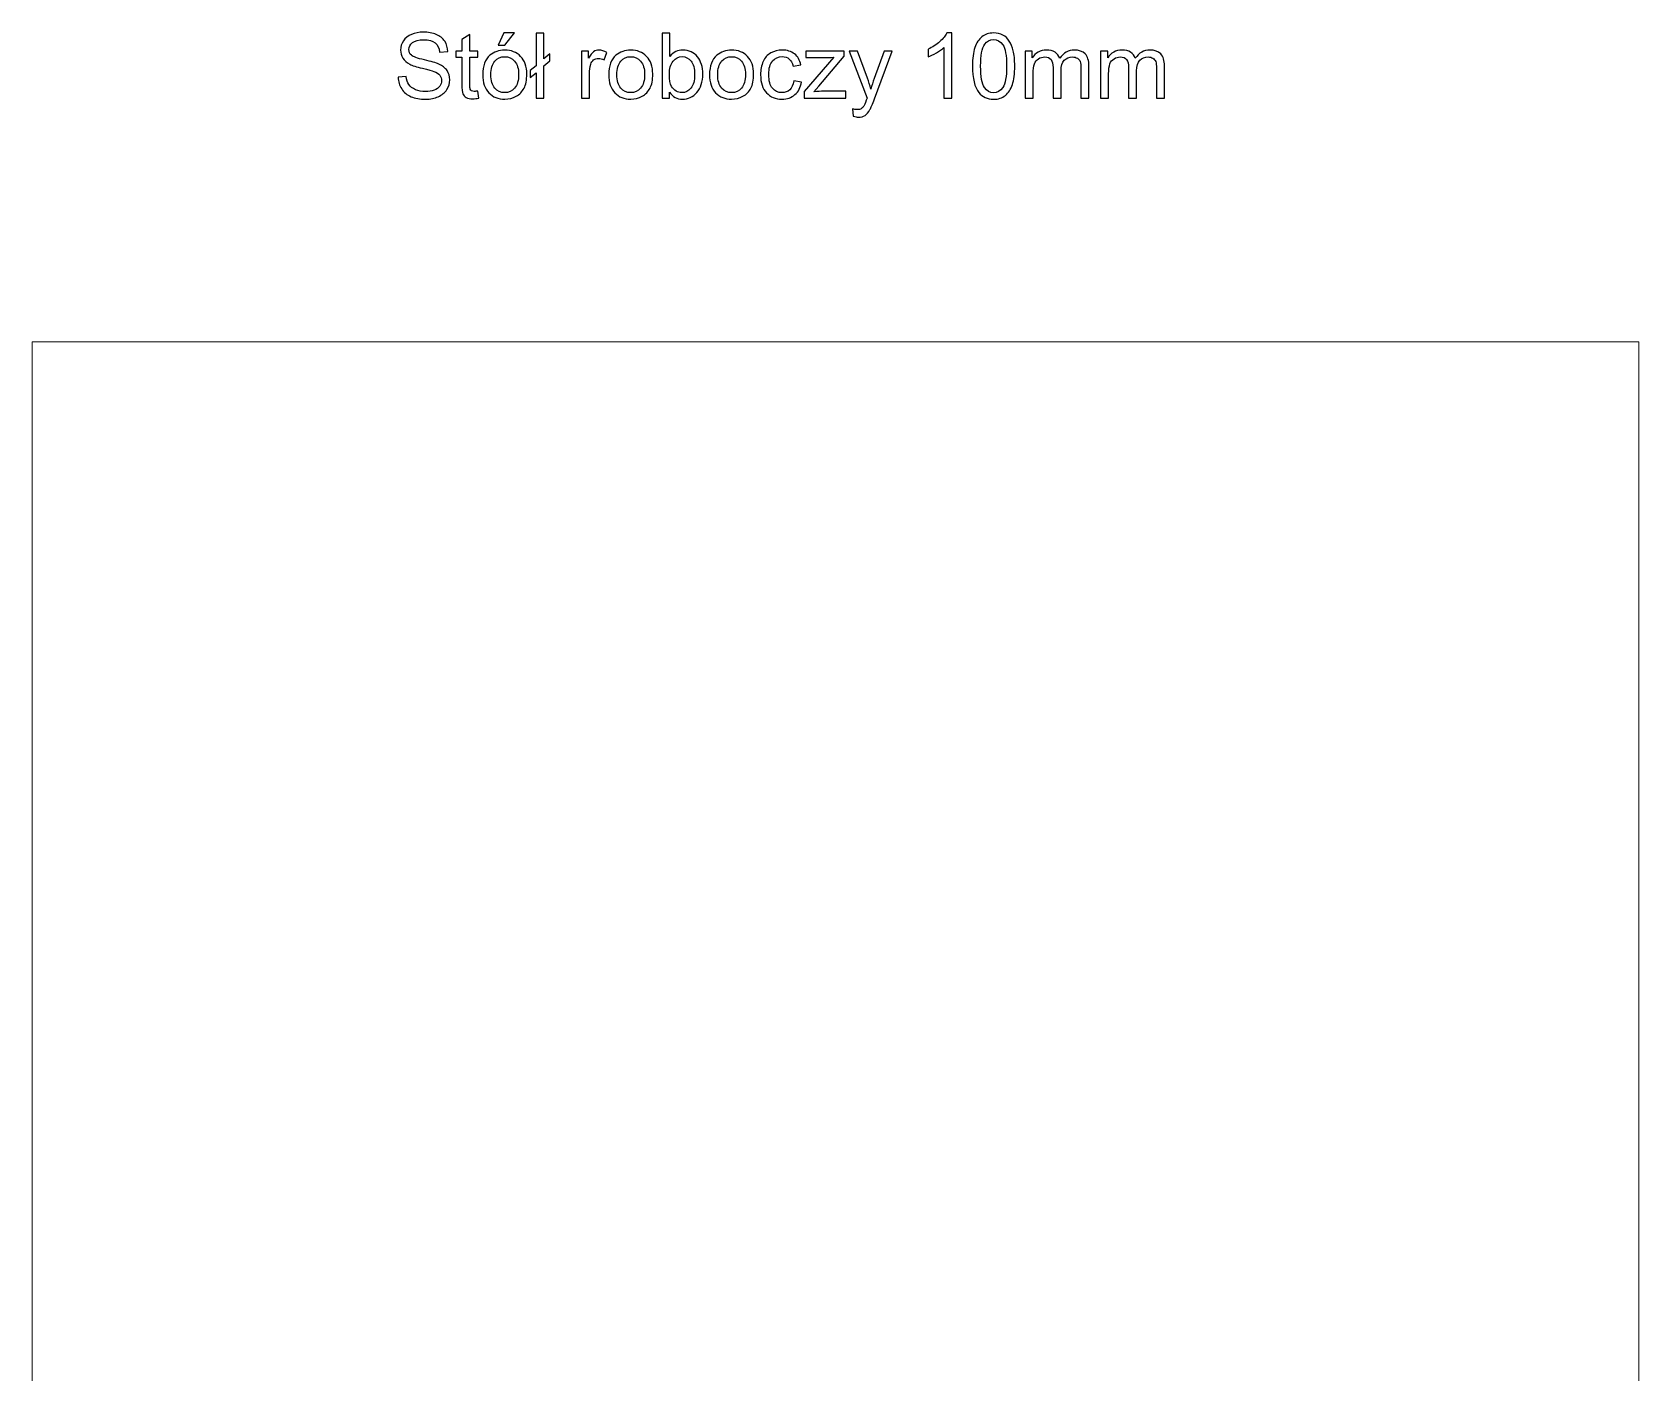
# Model space of a CAD drawing. Header units: millimetres. Extents: x -714 to 63, y -399 to 602.
# Drawn here: x -237 to 63, y 351.5 to 601.9 of the extents above; entities that cross this region are included whole.
import ezdxf

# ---------------------------------------------------------------- set-up
doc = ezdxf.new("R2010")
doc.units = ezdxf.units.MM
doc.header["$MEASUREMENT"] = 0
doc.layers.add('Layer 1', color=7, linetype='Continuous')

msp = doc.modelspace()

# ---------------------------------------------------------------- linework, layer by layer
at = {"layer": 'Layer 1', "color": 250, "lineweight": 20}
msp.add_lwpolyline([(-236.9828, 244.0033), (63.0172, 244.0033), (63.0172, 544.0033), (-236.9828, 544.0033), (-236.9828, 244.0033)], close=True, dxfattribs=at)
at = {"layer": 'Layer 1', "color": 250}
for points, knots in [([(-168.637, 593.4194), (-168.637, 593.4194), (-167.1299, 593.5548), (-167.1299, 593.5548), (-167.1299, 593.5548), (-167.0593, 592.9452), (-166.8928, 592.4457), (-166.6304, 592.0534), (-166.6304, 592.0534), (-166.3679, 591.6639), (-165.9615, 591.3479), (-165.4112, 591.1051), (-165.4112, 591.1051), (-164.8608, 590.8653), (-164.24, 590.7439), (-163.5513, 590.7439), (-163.5513, 590.7439), (-162.9389, 590.7439), (-162.3999, 590.8342), (-161.9314, 591.0177), (-161.9314, 591.0177), (-161.4629, 591.2011), (-161.1158, 591.4523), (-160.8872, 591.7712), (-160.8872, 591.7712), (-160.6586, 592.0901), (-160.5429, 592.4372), (-160.5429, 592.8098), (-160.5429, 592.8098), (-160.5429, 593.1879), (-160.6529, 593.5181), (-160.873, 593.8032), (-160.873, 593.8032), (-161.0932, 594.0854), (-161.4572, 594.3225), (-161.9652, 594.5172), (-161.9652, 594.5172), (-162.2898, 594.6414), (-163.0095, 594.8389), (-164.1242, 595.107), (-164.1242, 595.107), (-165.239, 595.3752), (-166.018, 595.6263), (-166.4639, 595.8634), (-166.4639, 595.8634), (-167.0424, 596.1682), (-167.4714, 596.5464), (-167.7536, 596.9951), (-167.7536, 596.9951), (-168.0387, 597.4438), (-168.1798, 597.949), (-168.1798, 598.505), (-168.1798, 598.505), (-168.1798, 599.1202), (-168.0048, 599.6931), (-167.6577, 600.2237), (-167.6577, 600.2237), (-167.3105, 600.7571), (-166.8053, 601.1607), (-166.1365, 601.4373), (-166.1365, 601.4373), (-165.4704, 601.7139), (-164.7282, 601.8521), (-163.9126, 601.8521), (-163.9126, 601.8521), (-163.0151, 601.8521), (-162.2221, 601.7082), (-161.5363, 601.4175), (-161.5363, 601.4175), (-160.8505, 601.1297), (-160.3227, 600.7035), (-159.953, 600.1391), (-159.953, 600.1391), (-159.5833, 599.5774), (-159.3857, 598.9396), (-159.3575, 598.2284), (-159.3575, 598.2284), (-159.3575, 598.2284), (-160.8984, 598.1099), (-160.8984, 598.1099), (-160.8984, 598.1099), (-160.9803, 598.8747), (-161.2597, 599.4533), (-161.7366, 599.8427), (-161.7366, 599.8427), (-162.2136, 600.235), (-162.9192, 600.4297), (-163.8505, 600.4297), (-163.8505, 600.4297), (-164.8213, 600.4297), (-165.5297, 600.2519), (-165.9728, 599.8963), (-165.9728, 599.8963), (-166.4159, 599.5407), (-166.6388, 599.1118), (-166.6388, 598.6094), (-166.6388, 598.6094), (-166.6388, 598.1748), (-166.4808, 597.8164), (-166.1675, 597.5342), (-166.1675, 597.5342), (-165.8571, 597.2548), (-165.0528, 596.9641), (-163.7489, 596.6706), (-163.7489, 596.6706), (-162.445, 596.3742), (-161.5504, 596.1174), (-161.065, 595.8973), (-161.065, 595.8973), (-160.3622, 595.5727), (-159.8401, 595.1635), (-159.5043, 594.664), (-159.5043, 594.664), (-159.1684, 594.1672), (-159.0019, 593.5943), (-159.0019, 592.9452), (-159.0019, 592.9452), (-159.0019, 592.2989), (-159.1854, 591.695), (-159.5551, 591.1249), (-159.5551, 591.1249), (-159.9248, 590.5548), (-160.4525, 590.1117), (-161.144, 589.7956), (-161.144, 589.7956), (-161.8354, 589.4795), (-162.6115, 589.3215), (-163.478, 589.3215), (-163.478, 589.3215), (-164.573, 589.3215), (-165.4902, 589.4824), (-166.2296, 589.8013), (-166.2296, 589.8013), (-166.9719, 590.1202), (-167.5504, 590.6), (-167.9709, 591.2434), (-167.9709, 591.2434), (-168.3943, 591.8841), (-168.6144, 592.6094), (-168.637, 593.4194)], [0, 0, 0, 0, 0.02777778, 0.02777778, 0.02777778, 0.02777778, 0.05555556, 0.05555556, 0.05555556, 0.05555556, 0.08333333, 0.08333333, 0.08333333, 0.08333333, 0.11111111, 0.11111111, 0.11111111, 0.11111111, 0.13888889, 0.13888889, 0.13888889, 0.13888889, 0.16666667, 0.16666667, 0.16666667, 0.16666667, 0.19444444, 0.19444444, 0.19444444, 0.19444444, 0.22222222, 0.22222222, 0.22222222, 0.22222222, 0.25, 0.25, 0.25, 0.25, 0.27777778, 0.27777778, 0.27777778, 0.27777778, 0.30555556, 0.30555556, 0.30555556, 0.30555556, 0.33333333, 0.33333333, 0.33333333, 0.33333333, 0.36111111, 0.36111111, 0.36111111, 0.36111111, 0.38888889, 0.38888889, 0.38888889, 0.38888889, 0.41666667, 0.41666667, 0.41666667, 0.41666667, 0.44444444, 0.44444444, 0.44444444, 0.44444444, 0.47222222, 0.47222222, 0.47222222, 0.47222222, 0.5, 0.5, 0.5, 0.5, 0.52777778, 0.52777778, 0.52777778, 0.52777778, 0.55555556, 0.55555556, 0.55555556, 0.55555556, 0.58333333, 0.58333333, 0.58333333, 0.58333333, 0.61111111, 0.61111111, 0.61111111, 0.61111111, 0.63888889, 0.63888889, 0.63888889, 0.63888889, 0.66666667, 0.66666667, 0.66666667, 0.66666667, 0.69444444, 0.69444444, 0.69444444, 0.69444444, 0.72222222, 0.72222222, 0.72222222, 0.72222222, 0.75, 0.75, 0.75, 0.75, 0.77777778, 0.77777778, 0.77777778, 0.77777778, 0.80555556, 0.80555556, 0.80555556, 0.80555556, 0.83333333, 0.83333333, 0.83333333, 0.83333333, 0.86111111, 0.86111111, 0.86111111, 0.86111111, 0.88888889, 0.88888889, 0.88888889, 0.88888889, 0.91666667, 0.91666667, 0.91666667, 0.91666667, 0.94444444, 0.94444444, 0.94444444, 0.94444444, 1, 1, 1, 1]), ([(-153.7695, 590.854), (-153.7695, 590.854), (-153.5663, 589.5388), (-153.5663, 589.5388), (-153.5663, 589.5388), (-153.984, 589.4513), (-154.3594, 589.4062), (-154.6868, 589.4062), (-154.6868, 589.4062), (-155.2258, 589.4062), (-155.6435, 589.4908), (-155.9426, 589.663), (-155.9426, 589.663), (-156.239, 589.8351), (-156.4478, 590.0581), (-156.5692, 590.3375), (-156.5692, 590.3375), (-156.6905, 590.6169), (-156.7498, 591.2039), (-156.7498, 592.0986), (-156.7498, 592.0986), (-156.7498, 592.0986), (-156.7498, 597.1616), (-156.7498, 597.1616), (-156.7498, 597.1616), (-156.7498, 597.1616), (-157.8505, 597.1616), (-157.8505, 597.1616), (-157.8505, 597.1616), (-157.8505, 597.1616), (-157.8505, 598.3131), (-157.8505, 598.3131), (-157.8505, 598.3131), (-157.8505, 598.3131), (-156.7498, 598.3131), (-156.7498, 598.3131), (-156.7498, 598.3131), (-156.7498, 598.3131), (-156.7498, 600.4862), (-156.7498, 600.4862), (-156.7498, 600.4862), (-156.7498, 600.4862), (-155.2597, 601.3808), (-155.2597, 601.3808), (-155.2597, 601.3808), (-155.2597, 601.3808), (-155.2597, 598.3131), (-155.2597, 598.3131), (-155.2597, 598.3131), (-155.2597, 598.3131), (-153.7695, 598.3131), (-153.7695, 598.3131), (-153.7695, 598.3131), (-153.7695, 598.3131), (-153.7695, 597.1616), (-153.7695, 597.1616), (-153.7695, 597.1616), (-153.7695, 597.1616), (-155.2597, 597.1616), (-155.2597, 597.1616), (-155.2597, 597.1616), (-155.2597, 597.1616), (-155.2597, 592.0139), (-155.2597, 592.0139), (-155.2597, 592.0139), (-155.2597, 591.5877), (-155.2343, 591.314), (-155.1807, 591.1926), (-155.1807, 591.1926), (-155.1299, 591.0713), (-155.0452, 590.9753), (-154.9267, 590.9019), (-154.9267, 590.9019), (-154.8081, 590.8314), (-154.6388, 590.7947), (-154.4187, 590.7947), (-154.4187, 590.7947), (-154.255, 590.7947), (-154.0377, 590.8145), (-153.7695, 590.854)], [0, 0, 0, 0, 0.04761905, 0.04761905, 0.04761905, 0.04761905, 0.0952381, 0.0952381, 0.0952381, 0.0952381, 0.14285714, 0.14285714, 0.14285714, 0.14285714, 0.19047619, 0.19047619, 0.19047619, 0.19047619, 0.23809524, 0.23809524, 0.23809524, 0.23809524, 0.28571429, 0.28571429, 0.28571429, 0.28571429, 0.33333333, 0.33333333, 0.33333333, 0.33333333, 0.38095238, 0.38095238, 0.38095238, 0.38095238, 0.42857143, 0.42857143, 0.42857143, 0.42857143, 0.47619048, 0.47619048, 0.47619048, 0.47619048, 0.52380952, 0.52380952, 0.52380952, 0.52380952, 0.57142857, 0.57142857, 0.57142857, 0.57142857, 0.61904762, 0.61904762, 0.61904762, 0.61904762, 0.66666667, 0.66666667, 0.66666667, 0.66666667, 0.71428571, 0.71428571, 0.71428571, 0.71428571, 0.76190476, 0.76190476, 0.76190476, 0.76190476, 0.80952381, 0.80952381, 0.80952381, 0.80952381, 0.85714286, 0.85714286, 0.85714286, 0.85714286, 0.9047619, 0.9047619, 0.9047619, 0.9047619, 1, 1, 1, 1]), ([(-149.9793, 599.3968), (-149.9793, 599.3968), (-148.8956, 601.7167), (-148.8956, 601.7167), (-148.8956, 601.7167), (-148.8956, 601.7167), (-146.9313, 601.7167), (-146.9313, 601.7167), (-146.9313, 601.7167), (-146.9313, 601.7167), (-148.7432, 599.3968), (-148.7432, 599.3968), (-148.7432, 599.3968), (-148.7432, 599.3968), (-149.9793, 599.3968), (-149.9793, 599.3968)], [0, 0, 0, 0, 0.2, 0.2, 0.2, 0.2, 0.4, 0.4, 0.4, 0.4, 0.6, 0.6, 0.6, 0.6, 1, 1, 1, 1]), ([(-142.8984, 594.2773), (-142.8984, 594.2773), (-143.9652, 593.3601), (-143.9652, 593.3601), (-143.9652, 593.3601), (-143.9652, 593.3601), (-143.9652, 594.664), (-143.9652, 594.664), (-143.9652, 594.664), (-143.9652, 594.664), (-142.8984, 595.5812), (-142.8984, 595.5812), (-142.8984, 595.5812), (-142.8984, 595.5812), (-142.8984, 601.6489), (-142.8984, 601.6489), (-142.8984, 601.6489), (-142.8984, 601.6489), (-141.4252, 601.6489), (-141.4252, 601.6489), (-141.4252, 601.6489), (-141.4252, 601.6489), (-141.4252, 596.8484), (-141.4252, 596.8484), (-141.4252, 596.8484), (-141.4252, 596.8484), (-140.3246, 597.7966), (-140.3246, 597.7966), (-140.3246, 597.7966), (-140.3246, 597.7966), (-140.3246, 596.4928), (-140.3246, 596.4928), (-140.3246, 596.4928), (-140.3246, 596.4928), (-141.4252, 595.5445), (-141.4252, 595.5445), (-141.4252, 595.5445), (-141.4252, 595.5445), (-141.4252, 589.5247), (-141.4252, 589.5247), (-141.4252, 589.5247), (-141.4252, 589.5247), (-142.8984, 589.5247), (-142.8984, 589.5247), (-142.8984, 589.5247), (-142.8984, 589.5247), (-142.8984, 594.2773), (-142.8984, 594.2773)], [0, 0, 0, 0, 0.07692308, 0.07692308, 0.07692308, 0.07692308, 0.15384615, 0.15384615, 0.15384615, 0.15384615, 0.23076923, 0.23076923, 0.23076923, 0.23076923, 0.30769231, 0.30769231, 0.30769231, 0.30769231, 0.38461538, 0.38461538, 0.38461538, 0.38461538, 0.46153846, 0.46153846, 0.46153846, 0.46153846, 0.53846154, 0.53846154, 0.53846154, 0.53846154, 0.61538462, 0.61538462, 0.61538462, 0.61538462, 0.69230769, 0.69230769, 0.69230769, 0.69230769, 0.76923077, 0.76923077, 0.76923077, 0.76923077, 0.84615385, 0.84615385, 0.84615385, 0.84615385, 1, 1, 1, 1]), ([(-117.9868, 589.5247), (-117.9868, 589.5247), (-119.3753, 589.5247), (-119.3753, 589.5247), (-119.3753, 589.5247), (-119.3753, 589.5247), (-119.3753, 601.6489), (-119.3753, 601.6489), (-119.3753, 601.6489), (-119.3753, 601.6489), (-117.8852, 601.6489), (-117.8852, 601.6489), (-117.8852, 601.6489), (-117.8852, 601.6489), (-117.8852, 597.3225), (-117.8852, 597.3225), (-117.8852, 597.3225), (-117.2559, 598.1071), (-116.4543, 598.4993), (-115.4779, 598.4993), (-115.4779, 598.4993), (-114.9388, 598.4993), (-114.4252, 598.3921), (-113.9426, 598.1748), (-113.9426, 598.1748), (-113.46, 597.9575), (-113.0649, 597.6499), (-112.7516, 597.2576), (-112.7516, 597.2576), (-112.4411, 596.8625), (-112.1956, 596.3883), (-112.0206, 595.8324), (-112.0206, 595.8324), (-111.8428, 595.2792), (-111.7554, 594.6837), (-111.7554, 594.0515), (-111.7554, 594.0515), (-111.7554, 592.5501), (-112.1279, 591.3874), (-112.8701, 590.5689), (-112.8701, 590.5689), (-113.6152, 589.7477), (-114.507, 589.3384), (-115.5484, 589.3384), (-115.5484, 589.3384), (-116.5842, 589.3384), (-117.397, 589.7702), (-117.9868, 590.631), (-117.9868, 590.631), (-117.9868, 590.631), (-117.9868, 589.5247), (-117.9868, 589.5247)], [0, 0, 0, 0, 0.07142857, 0.07142857, 0.07142857, 0.07142857, 0.14285714, 0.14285714, 0.14285714, 0.14285714, 0.21428571, 0.21428571, 0.21428571, 0.21428571, 0.28571429, 0.28571429, 0.28571429, 0.28571429, 0.35714286, 0.35714286, 0.35714286, 0.35714286, 0.42857143, 0.42857143, 0.42857143, 0.42857143, 0.5, 0.5, 0.5, 0.5, 0.57142857, 0.57142857, 0.57142857, 0.57142857, 0.64285714, 0.64285714, 0.64285714, 0.64285714, 0.71428571, 0.71428571, 0.71428571, 0.71428571, 0.78571429, 0.78571429, 0.78571429, 0.78571429, 0.85714286, 0.85714286, 0.85714286, 0.85714286, 1, 1, 1, 1]), ([(-65.2367, 589.5247), (-65.2367, 589.5247), (-66.7268, 589.5247), (-66.7268, 589.5247), (-66.7268, 589.5247), (-66.7268, 589.5247), (-66.7268, 599.013), (-66.7268, 599.013), (-66.7268, 599.013), (-67.0853, 598.6687), (-67.5566, 598.3272), (-68.138, 597.9857), (-68.138, 597.9857), (-68.7193, 597.6442), (-69.2443, 597.3874), (-69.7071, 597.2181), (-69.7071, 597.2181), (-69.7071, 597.2181), (-69.7071, 598.6574), (-69.7071, 598.6574), (-69.7071, 598.6574), (-68.8745, 599.0469), (-68.1464, 599.521), (-67.5227, 600.0798), (-67.5227, 600.0798), (-66.899, 600.6358), (-66.4559, 601.1748), (-66.1963, 601.6997), (-66.1963, 601.6997), (-66.1963, 601.6997), (-65.2367, 601.6997), (-65.2367, 601.6997), (-65.2367, 601.6997), (-65.2367, 601.6997), (-65.2367, 589.5247), (-65.2367, 589.5247)], [0, 0, 0, 0, 0.1, 0.1, 0.1, 0.1, 0.2, 0.2, 0.2, 0.2, 0.3, 0.3, 0.3, 0.3, 0.4, 0.4, 0.4, 0.4, 0.5, 0.5, 0.5, 0.5, 0.6, 0.6, 0.6, 0.6, 0.7, 0.7, 0.7, 0.7, 0.8, 0.8, 0.8, 0.8, 1, 1, 1, 1]), ([(-61.407, 595.5078), (-61.407, 596.9387), (-61.2602, 598.0958), (-60.9667, 598.9707), (-60.9667, 598.9707), (-60.6704, 599.8484), (-60.233, 600.5229), (-59.6516, 600.9942), (-59.6516, 600.9942), (-59.073, 601.4655), (-58.3421, 601.6997), (-57.4615, 601.6997), (-57.4615, 601.6997), (-56.8124, 601.6997), (-56.2423, 601.5699), (-55.7485, 601.3075), (-55.7485, 601.3075), (-55.2574, 601.045), (-54.851, 600.6668), (-54.5349, 600.1729), (-54.5349, 600.1729), (-54.2188, 599.6819), (-53.9705, 599.0807), (-53.7898, 598.3723), (-53.7898, 598.3723), (-53.6064, 597.664), (-53.5161, 596.7072), (-53.5161, 595.5078), (-53.5161, 595.5078), (-53.5161, 594.0854), (-53.6628, 592.9339), (-53.9535, 592.0591), (-53.9535, 592.0591), (-54.2442, 591.1813), (-54.6817, 590.5068), (-55.263, 590.0327), (-55.263, 590.0327), (-55.8416, 589.5586), (-56.5754, 589.3215), (-57.4615, 589.3215), (-57.4615, 589.3215), (-58.6271, 589.3215), (-59.5443, 589.7364), (-60.2104, 590.5689), (-60.2104, 590.5689), (-61.0091, 591.5849), (-61.407, 593.2303), (-61.407, 595.5078)], [0, 0, 0, 0, 0.07692308, 0.07692308, 0.07692308, 0.07692308, 0.15384615, 0.15384615, 0.15384615, 0.15384615, 0.23076923, 0.23076923, 0.23076923, 0.23076923, 0.30769231, 0.30769231, 0.30769231, 0.30769231, 0.38461538, 0.38461538, 0.38461538, 0.38461538, 0.46153846, 0.46153846, 0.46153846, 0.46153846, 0.53846154, 0.53846154, 0.53846154, 0.53846154, 0.61538462, 0.61538462, 0.61538462, 0.61538462, 0.69230769, 0.69230769, 0.69230769, 0.69230769, 0.76923077, 0.76923077, 0.76923077, 0.76923077, 0.84615385, 0.84615385, 0.84615385, 0.84615385, 1, 1, 1, 1]), ([(-59.883, 595.5022), (-59.883, 593.5068), (-59.6516, 592.1804), (-59.1859, 591.5257), (-59.1859, 591.5257), (-58.7203, 590.8681), (-58.1445, 590.5407), (-57.4615, 590.5407), (-57.4615, 590.5407), (-56.7786, 590.5407), (-56.2028, 590.8709), (-55.7372, 591.5285), (-55.7372, 591.5285), (-55.2715, 592.1889), (-55.0401, 593.5125), (-55.0401, 595.5022), (-55.0401, 595.5022), (-55.0401, 597.4975), (-55.2715, 598.8239), (-55.7372, 599.4787), (-55.7372, 599.4787), (-56.2, 600.1362), (-56.7814, 600.4636), (-57.4785, 600.4636), (-57.4785, 600.4636), (-58.1615, 600.4636), (-58.709, 600.1729), (-59.1182, 599.5944), (-59.1182, 599.5944), (-59.629, 598.8578), (-59.883, 597.4918), (-59.883, 595.5022)], [0, 0, 0, 0, 0.11111111, 0.11111111, 0.11111111, 0.11111111, 0.22222222, 0.22222222, 0.22222222, 0.22222222, 0.33333333, 0.33333333, 0.33333333, 0.33333333, 0.44444444, 0.44444444, 0.44444444, 0.44444444, 0.55555556, 0.55555556, 0.55555556, 0.55555556, 0.66666667, 0.66666667, 0.66666667, 0.66666667, 0.77777778, 0.77777778, 0.77777778, 0.77777778, 1, 1, 1, 1]), ([(-152.858, 593.9189), (-152.858, 595.5417), (-152.4064, 596.7439), (-151.5005, 597.5257), (-151.5005, 597.5257), (-150.747, 598.1748), (-149.8241, 598.4993), (-148.7376, 598.4993), (-148.7376, 598.4993), (-147.5325, 598.4993), (-146.5447, 598.1042), (-145.7771, 597.314), (-145.7771, 597.314), (-145.0122, 596.5266), (-144.6284, 595.4344), (-144.6284, 594.0431), (-144.6284, 594.0431), (-144.6284, 592.9142), (-144.7978, 592.028), (-145.1364, 591.3817), (-145.1364, 591.3817), (-145.4751, 590.7354), (-145.969, 590.2331), (-146.6181, 589.8747), (-146.6181, 589.8747), (-147.2644, 589.5162), (-147.9727, 589.3384), (-148.7376, 589.3384), (-148.7376, 589.3384), (-149.9681, 589.3384), (-150.9615, 589.7307), (-151.7206, 590.5181), (-151.7206, 590.5181), (-152.4798, 591.3055), (-152.858, 592.44), (-152.858, 593.9189)], [0, 0, 0, 0, 0.1, 0.1, 0.1, 0.1, 0.2, 0.2, 0.2, 0.2, 0.3, 0.3, 0.3, 0.3, 0.4, 0.4, 0.4, 0.4, 0.5, 0.5, 0.5, 0.5, 0.6, 0.6, 0.6, 0.6, 0.7, 0.7, 0.7, 0.7, 0.8, 0.8, 0.8, 0.8, 1, 1, 1, 1]), ([(-151.334, 593.9161), (-151.334, 592.7928), (-151.0885, 591.9518), (-150.5974, 591.3958), (-150.5974, 591.3958), (-150.1035, 590.837), (-149.4855, 590.5576), (-148.7376, 590.5576), (-148.7376, 590.5576), (-147.9981, 590.5576), (-147.3829, 590.837), (-146.889, 591.3987), (-146.889, 591.3987), (-146.3979, 591.9603), (-146.1524, 592.8154), (-146.1524, 593.964), (-146.1524, 593.964), (-146.1524, 595.0478), (-146.4008, 595.869), (-146.8947, 596.425), (-146.8947, 596.425), (-147.3885, 596.9838), (-148.0038, 597.2632), (-148.7376, 597.2632), (-148.7376, 597.2632), (-149.4855, 597.2632), (-150.1035, 596.9866), (-150.5974, 596.4307), (-150.5974, 596.4307), (-151.0885, 595.8747), (-151.334, 595.0365), (-151.334, 593.9161)], [0, 0, 0, 0, 0.11111111, 0.11111111, 0.11111111, 0.11111111, 0.22222222, 0.22222222, 0.22222222, 0.22222222, 0.33333333, 0.33333333, 0.33333333, 0.33333333, 0.44444444, 0.44444444, 0.44444444, 0.44444444, 0.55555556, 0.55555556, 0.55555556, 0.55555556, 0.66666667, 0.66666667, 0.66666667, 0.66666667, 0.77777778, 0.77777778, 0.77777778, 0.77777778, 1, 1, 1, 1]), ([(-134.4318, 589.5247), (-134.4318, 589.5247), (-134.4318, 598.3131), (-134.4318, 598.3131), (-134.4318, 598.3131), (-134.4318, 598.3131), (-133.0941, 598.3131), (-133.0941, 598.3131), (-133.0941, 598.3131), (-133.0941, 598.3131), (-133.0941, 596.9669), (-133.0941, 596.9669), (-133.0941, 596.9669), (-132.7526, 597.5906), (-132.4365, 598.0026), (-132.1458, 598.2002), (-132.1458, 598.2002), (-131.8552, 598.4006), (-131.5362, 598.4993), (-131.1891, 598.4993), (-131.1891, 598.4993), (-130.6868, 598.4993), (-130.1759, 598.3413), (-129.6566, 598.028), (-129.6566, 598.028), (-129.6566, 598.028), (-130.1872, 596.6536), (-130.1872, 596.6536), (-130.1872, 596.6536), (-130.5485, 596.8568), (-130.9097, 596.9584), (-131.271, 596.9584), (-131.271, 596.9584), (-131.5955, 596.9584), (-131.8862, 596.8596), (-132.143, 596.6649), (-132.143, 596.6649), (-132.3998, 596.4702), (-132.5833, 596.1992), (-132.6933, 595.8521), (-132.6933, 595.8521), (-132.8599, 595.3244), (-132.9417, 594.7458), (-132.9417, 594.1164), (-132.9417, 594.1164), (-132.9417, 594.1164), (-132.9417, 589.5247), (-132.9417, 589.5247), (-132.9417, 589.5247), (-132.9417, 589.5247), (-134.4318, 589.5247), (-134.4318, 589.5247)], [0, 0, 0, 0, 0.07142857, 0.07142857, 0.07142857, 0.07142857, 0.14285714, 0.14285714, 0.14285714, 0.14285714, 0.21428571, 0.21428571, 0.21428571, 0.21428571, 0.28571429, 0.28571429, 0.28571429, 0.28571429, 0.35714286, 0.35714286, 0.35714286, 0.35714286, 0.42857143, 0.42857143, 0.42857143, 0.42857143, 0.5, 0.5, 0.5, 0.5, 0.57142857, 0.57142857, 0.57142857, 0.57142857, 0.64285714, 0.64285714, 0.64285714, 0.64285714, 0.71428571, 0.71428571, 0.71428571, 0.71428571, 0.78571429, 0.78571429, 0.78571429, 0.78571429, 0.85714286, 0.85714286, 0.85714286, 0.85714286, 1, 1, 1, 1]), ([(-129.3349, 593.9189), (-129.3349, 595.5417), (-128.8833, 596.7439), (-127.9774, 597.5257), (-127.9774, 597.5257), (-127.2239, 598.1748), (-126.301, 598.4993), (-125.2145, 598.4993), (-125.2145, 598.4993), (-124.0094, 598.4993), (-123.0216, 598.1042), (-122.254, 597.314), (-122.254, 597.314), (-121.4891, 596.5266), (-121.1053, 595.4344), (-121.1053, 594.0431), (-121.1053, 594.0431), (-121.1053, 592.9142), (-121.2747, 592.028), (-121.6133, 591.3817), (-121.6133, 591.3817), (-121.952, 590.7354), (-122.4459, 590.2331), (-123.095, 589.8747), (-123.095, 589.8747), (-123.7413, 589.5162), (-124.4496, 589.3384), (-125.2145, 589.3384), (-125.2145, 589.3384), (-126.445, 589.3384), (-127.4384, 589.7307), (-128.1975, 590.5181), (-128.1975, 590.5181), (-128.9567, 591.3055), (-129.3349, 592.44), (-129.3349, 593.9189)], [0, 0, 0, 0, 0.1, 0.1, 0.1, 0.1, 0.2, 0.2, 0.2, 0.2, 0.3, 0.3, 0.3, 0.3, 0.4, 0.4, 0.4, 0.4, 0.5, 0.5, 0.5, 0.5, 0.6, 0.6, 0.6, 0.6, 0.7, 0.7, 0.7, 0.7, 0.8, 0.8, 0.8, 0.8, 1, 1, 1, 1]), ([(-127.8109, 593.9161), (-127.8109, 592.7928), (-127.5654, 591.9518), (-127.0743, 591.3958), (-127.0743, 591.3958), (-126.5804, 590.837), (-125.9624, 590.5576), (-125.2145, 590.5576), (-125.2145, 590.5576), (-124.475, 590.5576), (-123.8598, 590.837), (-123.3659, 591.3987), (-123.3659, 591.3987), (-122.8748, 591.9603), (-122.6293, 592.8154), (-122.6293, 593.964), (-122.6293, 593.964), (-122.6293, 595.0478), (-122.8777, 595.869), (-123.3716, 596.425), (-123.3716, 596.425), (-123.8654, 596.9838), (-124.4807, 597.2632), (-125.2145, 597.2632), (-125.2145, 597.2632), (-125.9624, 597.2632), (-126.5804, 596.9866), (-127.0743, 596.4307), (-127.0743, 596.4307), (-127.5654, 595.8747), (-127.8109, 595.0365), (-127.8109, 593.9161)], [0, 0, 0, 0, 0.11111111, 0.11111111, 0.11111111, 0.11111111, 0.22222222, 0.22222222, 0.22222222, 0.22222222, 0.33333333, 0.33333333, 0.33333333, 0.33333333, 0.44444444, 0.44444444, 0.44444444, 0.44444444, 0.55555556, 0.55555556, 0.55555556, 0.55555556, 0.66666667, 0.66666667, 0.66666667, 0.66666667, 0.77777778, 0.77777778, 0.77777778, 0.77777778, 1, 1, 1, 1]), ([(-118.0037, 593.9838), (-118.0037, 592.9339), (-117.8598, 592.1748), (-117.5748, 591.7063), (-117.5748, 591.7063), (-117.1063, 590.9415), (-116.4741, 590.5576), (-115.6754, 590.5576), (-115.6754, 590.5576), (-115.0235, 590.5576), (-114.4619, 590.8399), (-113.9905, 591.4043), (-113.9905, 591.4043), (-113.5164, 591.9687), (-113.2793, 592.8098), (-113.2793, 593.9274), (-113.2793, 593.9274), (-113.2793, 595.0732), (-113.5051, 595.917), (-113.9595, 596.4617), (-113.9595, 596.4617), (-114.4139, 597.0064), (-114.9642, 597.2802), (-115.6077, 597.2802), (-115.6077, 597.2802), (-116.2596, 597.2802), (-116.8212, 596.9979), (-117.2925, 596.4335), (-117.2925, 596.4335), (-117.7667, 595.869), (-118.0037, 595.0534), (-118.0037, 593.9838)], [0, 0, 0, 0, 0.11111111, 0.11111111, 0.11111111, 0.11111111, 0.22222222, 0.22222222, 0.22222222, 0.22222222, 0.33333333, 0.33333333, 0.33333333, 0.33333333, 0.44444444, 0.44444444, 0.44444444, 0.44444444, 0.55555556, 0.55555556, 0.55555556, 0.55555556, 0.66666667, 0.66666667, 0.66666667, 0.66666667, 0.77777778, 0.77777778, 0.77777778, 0.77777778, 1, 1, 1, 1]), ([(-110.4995, 593.9189), (-110.4995, 595.5417), (-110.0479, 596.7439), (-109.142, 597.5257), (-109.142, 597.5257), (-108.3885, 598.1748), (-107.4656, 598.4993), (-106.3791, 598.4993), (-106.3791, 598.4993), (-105.174, 598.4993), (-104.1862, 598.1042), (-103.4186, 597.314), (-103.4186, 597.314), (-102.6537, 596.5266), (-102.2699, 595.4344), (-102.2699, 594.0431), (-102.2699, 594.0431), (-102.2699, 592.9142), (-102.4393, 592.028), (-102.7779, 591.3817), (-102.7779, 591.3817), (-103.1166, 590.7354), (-103.6105, 590.2331), (-104.2596, 589.8747), (-104.2596, 589.8747), (-104.9059, 589.5162), (-105.6142, 589.3384), (-106.3791, 589.3384), (-106.3791, 589.3384), (-107.6096, 589.3384), (-108.603, 589.7307), (-109.3621, 590.5181), (-109.3621, 590.5181), (-110.1213, 591.3055), (-110.4995, 592.44), (-110.4995, 593.9189)], [0, 0, 0, 0, 0.1, 0.1, 0.1, 0.1, 0.2, 0.2, 0.2, 0.2, 0.3, 0.3, 0.3, 0.3, 0.4, 0.4, 0.4, 0.4, 0.5, 0.5, 0.5, 0.5, 0.6, 0.6, 0.6, 0.6, 0.7, 0.7, 0.7, 0.7, 0.8, 0.8, 0.8, 0.8, 1, 1, 1, 1]), ([(-108.9755, 593.9161), (-108.9755, 592.7928), (-108.73, 591.9518), (-108.2389, 591.3958), (-108.2389, 591.3958), (-107.745, 590.837), (-107.127, 590.5576), (-106.3791, 590.5576), (-106.3791, 590.5576), (-105.6396, 590.5576), (-105.0244, 590.837), (-104.5305, 591.3987), (-104.5305, 591.3987), (-104.0394, 591.9603), (-103.7939, 592.8154), (-103.7939, 593.964), (-103.7939, 593.964), (-103.7939, 595.0478), (-104.0423, 595.869), (-104.5362, 596.425), (-104.5362, 596.425), (-105.03, 596.9838), (-105.6453, 597.2632), (-106.3791, 597.2632), (-106.3791, 597.2632), (-107.127, 597.2632), (-107.745, 596.9866), (-108.2389, 596.4307), (-108.2389, 596.4307), (-108.73, 595.8747), (-108.9755, 595.0365), (-108.9755, 593.9161)], [0, 0, 0, 0, 0.11111111, 0.11111111, 0.11111111, 0.11111111, 0.22222222, 0.22222222, 0.22222222, 0.22222222, 0.33333333, 0.33333333, 0.33333333, 0.33333333, 0.44444444, 0.44444444, 0.44444444, 0.44444444, 0.55555556, 0.55555556, 0.55555556, 0.55555556, 0.66666667, 0.66666667, 0.66666667, 0.66666667, 0.77777778, 0.77777778, 0.77777778, 0.77777778, 1, 1, 1, 1]), ([(-94.7826, 592.742), (-94.7826, 592.742), (-93.3263, 592.5388), (-93.3263, 592.5388), (-93.3263, 592.5388), (-93.4872, 591.5369), (-93.8936, 590.7552), (-94.5512, 590.1879), (-94.5512, 590.1879), (-95.2088, 589.6207), (-96.0187, 589.3384), (-96.9755, 589.3384), (-96.9755, 589.3384), (-98.1749, 589.3384), (-99.1401, 589.7307), (-99.8682, 590.5153), (-99.8682, 590.5153), (-100.5992, 591.2999), (-100.9633, 592.4231), (-100.9633, 593.885), (-100.9633, 593.885), (-100.9633, 594.8333), (-100.8052, 595.6602), (-100.492, 596.3714), (-100.492, 596.3714), (-100.1787, 597.0798), (-99.7017, 597.6132), (-99.0583, 597.966), (-99.0583, 597.966), (-98.4176, 598.3215), (-97.7205, 598.4993), (-96.9642, 598.4993), (-96.9642, 598.4993), (-96.0131, 598.4993), (-95.2313, 598.2595), (-94.6274, 597.7769), (-94.6274, 597.7769), (-94.0206, 597.2943), (-93.6311, 596.6085), (-93.4618, 595.7223), (-93.4618, 595.7223), (-93.4618, 595.7223), (-94.9011, 595.5022), (-94.9011, 595.5022), (-94.9011, 595.5022), (-95.0394, 596.092), (-95.2821, 596.5351), (-95.6349, 596.8342), (-95.6349, 596.8342), (-95.9849, 597.1306), (-96.4082, 597.2802), (-96.9049, 597.2802), (-96.9049, 597.2802), (-97.6556, 597.2802), (-98.2652, 597.012), (-98.7365, 596.4758), (-98.7365, 596.4758), (-99.205, 595.9368), (-99.4393, 595.0901), (-99.4393, 593.9274), (-99.4393, 593.9274), (-99.4393, 592.7477), (-99.2135, 591.8925), (-98.7619, 591.3591), (-98.7619, 591.3591), (-98.3076, 590.8257), (-97.7177, 590.5576), (-96.9924, 590.5576), (-96.9924, 590.5576), (-96.4054, 590.5576), (-95.9171, 590.7354), (-95.5277, 591.0939), (-95.5277, 591.0939), (-95.1354, 591.4495), (-94.887, 591.9998), (-94.7826, 592.742)], [0, 0, 0, 0, 0.05, 0.05, 0.05, 0.05, 0.1, 0.1, 0.1, 0.1, 0.15, 0.15, 0.15, 0.15, 0.2, 0.2, 0.2, 0.2, 0.25, 0.25, 0.25, 0.25, 0.3, 0.3, 0.3, 0.3, 0.35, 0.35, 0.35, 0.35, 0.4, 0.4, 0.4, 0.4, 0.45, 0.45, 0.45, 0.45, 0.5, 0.5, 0.5, 0.5, 0.55, 0.55, 0.55, 0.55, 0.6, 0.6, 0.6, 0.6, 0.65, 0.65, 0.65, 0.65, 0.7, 0.7, 0.7, 0.7, 0.75, 0.75, 0.75, 0.75, 0.8, 0.8, 0.8, 0.8, 0.85, 0.85, 0.85, 0.85, 0.9, 0.9, 0.9, 0.9, 1, 1, 1, 1]), ([(-92.8437, 589.5247), (-92.8437, 589.5247), (-92.8437, 590.7383), (-92.8437, 590.7383), (-92.8437, 590.7383), (-92.8437, 590.7383), (-87.2783, 597.1616), (-87.2783, 597.1616), (-87.2783, 597.1616), (-87.9105, 597.1278), (-88.4664, 597.1108), (-88.9462, 597.1108), (-88.9462, 597.1108), (-88.9462, 597.1108), (-92.505, 597.1108), (-92.505, 597.1108), (-92.505, 597.1108), (-92.505, 597.1108), (-92.505, 598.3131), (-92.505, 598.3131), (-92.505, 598.3131), (-92.505, 598.3131), (-85.3422, 598.3131), (-85.3422, 598.3131), (-85.3422, 598.3131), (-85.3422, 598.3131), (-85.3422, 597.3338), (-85.3422, 597.3338), (-85.3422, 597.3338), (-85.3422, 597.3338), (-90.1062, 591.7627), (-90.1062, 591.7627), (-90.1062, 591.7627), (-90.1062, 591.7627), (-91.0177, 590.727), (-91.0177, 590.727), (-91.0177, 590.727), (-90.3489, 590.7834), (-89.7223, 590.8116), (-89.1381, 590.8116), (-89.1381, 590.8116), (-89.1381, 590.8116), (-85.0713, 590.8116), (-85.0713, 590.8116), (-85.0713, 590.8116), (-85.0713, 590.8116), (-85.0713, 589.5247), (-85.0713, 589.5247), (-85.0713, 589.5247), (-85.0713, 589.5247), (-92.8437, 589.5247), (-92.8437, 589.5247)], [0, 0, 0, 0, 0.07142857, 0.07142857, 0.07142857, 0.07142857, 0.14285714, 0.14285714, 0.14285714, 0.14285714, 0.21428571, 0.21428571, 0.21428571, 0.21428571, 0.28571429, 0.28571429, 0.28571429, 0.28571429, 0.35714286, 0.35714286, 0.35714286, 0.35714286, 0.42857143, 0.42857143, 0.42857143, 0.42857143, 0.5, 0.5, 0.5, 0.5, 0.57142857, 0.57142857, 0.57142857, 0.57142857, 0.64285714, 0.64285714, 0.64285714, 0.64285714, 0.71428571, 0.71428571, 0.71428571, 0.71428571, 0.78571429, 0.78571429, 0.78571429, 0.78571429, 0.85714286, 0.85714286, 0.85714286, 0.85714286, 1, 1, 1, 1]), ([(-83.6573, 586.1465), (-83.6573, 586.1465), (-83.8267, 587.5237), (-83.8267, 587.5237), (-83.8267, 587.5237), (-83.4993, 587.4363), (-83.2171, 587.3911), (-82.9744, 587.3911), (-82.9744, 587.3911), (-82.6413, 587.3911), (-82.376, 587.4475), (-82.1785, 587.5576), (-82.1785, 587.5576), (-81.9781, 587.6677), (-81.8144, 587.8229), (-81.6874, 588.0205), (-81.6874, 588.0205), (-81.5943, 588.17), (-81.4419, 588.5397), (-81.2331, 589.1324), (-81.2331, 589.1324), (-81.2048, 589.2143), (-81.1625, 589.3356), (-81.1004, 589.4965), (-81.1004, 589.4965), (-81.1004, 589.4965), (-84.4363, 598.3131), (-84.4363, 598.3131), (-84.4363, 598.3131), (-84.4363, 598.3131), (-82.8445, 598.3131), (-82.8445, 598.3131), (-82.8445, 598.3131), (-82.8445, 598.3131), (-81.0101, 593.2387), (-81.0101, 593.2387), (-81.0101, 593.2387), (-80.7702, 592.5981), (-80.5585, 591.9208), (-80.3695, 591.2096), (-80.3695, 591.2096), (-80.1973, 591.8784), (-79.9941, 592.5388), (-79.757, 593.1879), (-79.757, 593.1879), (-79.757, 593.1879), (-77.8831, 598.3131), (-77.8831, 598.3131), (-77.8831, 598.3131), (-77.8831, 598.3131), (-76.3958, 598.3131), (-76.3958, 598.3131), (-76.3958, 598.3131), (-76.3958, 598.3131), (-79.7175, 589.3723), (-79.7175, 589.3723), (-79.7175, 589.3723), (-80.0759, 588.4099), (-80.3553, 587.7495), (-80.5557, 587.3855), (-80.5557, 587.3855), (-80.821, 586.8972), (-81.1258, 586.5388), (-81.4673, 586.3102), (-81.4673, 586.3102), (-81.8116, 586.0816), (-82.2208, 585.9687), (-82.695, 585.9687), (-82.695, 585.9687), (-82.9828, 585.9687), (-83.3046, 586.028), (-83.6573, 586.1465)], [0, 0, 0, 0, 0.05263158, 0.05263158, 0.05263158, 0.05263158, 0.10526316, 0.10526316, 0.10526316, 0.10526316, 0.15789474, 0.15789474, 0.15789474, 0.15789474, 0.21052632, 0.21052632, 0.21052632, 0.21052632, 0.26315789, 0.26315789, 0.26315789, 0.26315789, 0.31578947, 0.31578947, 0.31578947, 0.31578947, 0.36842105, 0.36842105, 0.36842105, 0.36842105, 0.42105263, 0.42105263, 0.42105263, 0.42105263, 0.47368421, 0.47368421, 0.47368421, 0.47368421, 0.52631579, 0.52631579, 0.52631579, 0.52631579, 0.57894737, 0.57894737, 0.57894737, 0.57894737, 0.63157895, 0.63157895, 0.63157895, 0.63157895, 0.68421053, 0.68421053, 0.68421053, 0.68421053, 0.73684211, 0.73684211, 0.73684211, 0.73684211, 0.78947368, 0.78947368, 0.78947368, 0.78947368, 0.84210526, 0.84210526, 0.84210526, 0.84210526, 0.89473684, 0.89473684, 0.89473684, 0.89473684, 1, 1, 1, 1]), ([(-51.5829, 589.5247), (-51.5829, 589.5247), (-51.5829, 598.3131), (-51.5829, 598.3131), (-51.5829, 598.3131), (-51.5829, 598.3131), (-50.2452, 598.3131), (-50.2452, 598.3131), (-50.2452, 598.3131), (-50.2452, 598.3131), (-50.2452, 597.0713), (-50.2452, 597.0713), (-50.2452, 597.0713), (-49.9714, 597.5003), (-49.6045, 597.8474), (-49.1473, 598.1071), (-49.1473, 598.1071), (-48.6901, 598.3695), (-48.1708, 598.4993), (-47.5866, 598.4993), (-47.5866, 598.4993), (-46.9375, 598.4993), (-46.4041, 598.3639), (-45.9893, 598.0958), (-45.9893, 598.0958), (-45.5744, 597.8248), (-45.2809, 597.4495), (-45.1116, 596.9641), (-45.1116, 596.9641), (-44.4116, 597.9885), (-43.5057, 598.4993), (-42.3881, 598.4993), (-42.3881, 598.4993), (-41.5132, 598.4993), (-40.8387, 598.2595), (-40.3702, 597.7769), (-40.3702, 597.7769), (-39.8989, 597.2943), (-39.6619, 596.552), (-39.6619, 595.5501), (-39.6619, 595.5501), (-39.6619, 595.5501), (-39.6619, 589.5247), (-39.6619, 589.5247), (-39.6619, 589.5247), (-39.6619, 589.5247), (-41.152, 589.5247), (-41.152, 589.5247), (-41.152, 589.5247), (-41.152, 589.5247), (-41.152, 595.0562), (-41.152, 595.0562), (-41.152, 595.0562), (-41.152, 595.6489), (-41.2028, 596.0779), (-41.2987, 596.3404), (-41.2987, 596.3404), (-41.3947, 596.6028), (-41.5697, 596.8117), (-41.8265, 596.9725), (-41.8265, 596.9725), (-42.0805, 597.1334), (-42.3797, 597.2124), (-42.7211, 597.2124), (-42.7211, 597.2124), (-43.342, 597.2124), (-43.8557, 597.0064), (-44.2649, 596.5972), (-44.2649, 596.5972), (-44.6741, 596.1851), (-44.8773, 595.5276), (-44.8773, 594.6244), (-44.8773, 594.6244), (-44.8773, 594.6244), (-44.8773, 589.5247), (-44.8773, 589.5247), (-44.8773, 589.5247), (-44.8773, 589.5247), (-46.3674, 589.5247), (-46.3674, 589.5247), (-46.3674, 589.5247), (-46.3674, 589.5247), (-46.3674, 595.2284), (-46.3674, 595.2284), (-46.3674, 595.2284), (-46.3674, 595.8888), (-46.4888, 596.3855), (-46.7315, 596.7157), (-46.7315, 596.7157), (-46.9742, 597.0459), (-47.3722, 597.2124), (-47.9225, 597.2124), (-47.9225, 597.2124), (-48.3402, 597.2124), (-48.7268, 597.1024), (-49.0824, 596.8822), (-49.0824, 596.8822), (-49.438, 596.6621), (-49.6948, 596.3404), (-49.8557, 595.9142), (-49.8557, 595.9142), (-50.0137, 595.4909), (-50.0928, 594.8784), (-50.0928, 594.0798), (-50.0928, 594.0798), (-50.0928, 594.0798), (-50.0928, 589.5247), (-50.0928, 589.5247), (-50.0928, 589.5247), (-50.0928, 589.5247), (-51.5829, 589.5247), (-51.5829, 589.5247)], [0, 0, 0, 0, 0.03448276, 0.03448276, 0.03448276, 0.03448276, 0.06896552, 0.06896552, 0.06896552, 0.06896552, 0.10344828, 0.10344828, 0.10344828, 0.10344828, 0.13793103, 0.13793103, 0.13793103, 0.13793103, 0.17241379, 0.17241379, 0.17241379, 0.17241379, 0.20689655, 0.20689655, 0.20689655, 0.20689655, 0.24137931, 0.24137931, 0.24137931, 0.24137931, 0.27586207, 0.27586207, 0.27586207, 0.27586207, 0.31034483, 0.31034483, 0.31034483, 0.31034483, 0.34482759, 0.34482759, 0.34482759, 0.34482759, 0.37931034, 0.37931034, 0.37931034, 0.37931034, 0.4137931, 0.4137931, 0.4137931, 0.4137931, 0.44827586, 0.44827586, 0.44827586, 0.44827586, 0.48275862, 0.48275862, 0.48275862, 0.48275862, 0.51724138, 0.51724138, 0.51724138, 0.51724138, 0.55172414, 0.55172414, 0.55172414, 0.55172414, 0.5862069, 0.5862069, 0.5862069, 0.5862069, 0.62068966, 0.62068966, 0.62068966, 0.62068966, 0.65517241, 0.65517241, 0.65517241, 0.65517241, 0.68965517, 0.68965517, 0.68965517, 0.68965517, 0.72413793, 0.72413793, 0.72413793, 0.72413793, 0.75862069, 0.75862069, 0.75862069, 0.75862069, 0.79310345, 0.79310345, 0.79310345, 0.79310345, 0.82758621, 0.82758621, 0.82758621, 0.82758621, 0.86206897, 0.86206897, 0.86206897, 0.86206897, 0.89655172, 0.89655172, 0.89655172, 0.89655172, 0.93103448, 0.93103448, 0.93103448, 0.93103448, 1, 1, 1, 1]), ([(-37.4775, 589.5247), (-37.4775, 589.5247), (-37.4775, 598.3131), (-37.4775, 598.3131), (-37.4775, 598.3131), (-37.4775, 598.3131), (-36.1398, 598.3131), (-36.1398, 598.3131), (-36.1398, 598.3131), (-36.1398, 598.3131), (-36.1398, 597.0713), (-36.1398, 597.0713), (-36.1398, 597.0713), (-35.866, 597.5003), (-35.4991, 597.8474), (-35.0419, 598.1071), (-35.0419, 598.1071), (-34.5847, 598.3695), (-34.0654, 598.4993), (-33.4812, 598.4993), (-33.4812, 598.4993), (-32.8321, 598.4993), (-32.2987, 598.3639), (-31.8839, 598.0958), (-31.8839, 598.0958), (-31.469, 597.8248), (-31.1755, 597.4495), (-31.0062, 596.9641), (-31.0062, 596.9641), (-30.3062, 597.9885), (-29.4003, 598.4993), (-28.2827, 598.4993), (-28.2827, 598.4993), (-27.4078, 598.4993), (-26.7333, 598.2595), (-26.2648, 597.7769), (-26.2648, 597.7769), (-25.7935, 597.2943), (-25.5565, 596.552), (-25.5565, 595.5501), (-25.5565, 595.5501), (-25.5565, 595.5501), (-25.5565, 589.5247), (-25.5565, 589.5247), (-25.5565, 589.5247), (-25.5565, 589.5247), (-27.0466, 589.5247), (-27.0466, 589.5247), (-27.0466, 589.5247), (-27.0466, 589.5247), (-27.0466, 595.0562), (-27.0466, 595.0562), (-27.0466, 595.0562), (-27.0466, 595.6489), (-27.0974, 596.0779), (-27.1933, 596.3404), (-27.1933, 596.3404), (-27.2893, 596.6028), (-27.4643, 596.8117), (-27.7211, 596.9725), (-27.7211, 596.9725), (-27.9751, 597.1334), (-28.2743, 597.2124), (-28.6157, 597.2124), (-28.6157, 597.2124), (-29.2366, 597.2124), (-29.7503, 597.0064), (-30.1595, 596.5972), (-30.1595, 596.5972), (-30.5687, 596.1851), (-30.7719, 595.5276), (-30.7719, 594.6244), (-30.7719, 594.6244), (-30.7719, 594.6244), (-30.7719, 589.5247), (-30.7719, 589.5247), (-30.7719, 589.5247), (-30.7719, 589.5247), (-32.262, 589.5247), (-32.262, 589.5247), (-32.262, 589.5247), (-32.262, 589.5247), (-32.262, 595.2284), (-32.262, 595.2284), (-32.262, 595.2284), (-32.262, 595.8888), (-32.3834, 596.3855), (-32.6261, 596.7157), (-32.6261, 596.7157), (-32.8688, 597.0459), (-33.2668, 597.2124), (-33.8171, 597.2124), (-33.8171, 597.2124), (-34.2348, 597.2124), (-34.6214, 597.1024), (-34.977, 596.8822), (-34.977, 596.8822), (-35.3326, 596.6621), (-35.5894, 596.3404), (-35.7503, 595.9142), (-35.7503, 595.9142), (-35.9083, 595.4909), (-35.9874, 594.8784), (-35.9874, 594.0798), (-35.9874, 594.0798), (-35.9874, 594.0798), (-35.9874, 589.5247), (-35.9874, 589.5247), (-35.9874, 589.5247), (-35.9874, 589.5247), (-37.4775, 589.5247), (-37.4775, 589.5247)], [0, 0, 0, 0, 0.03448276, 0.03448276, 0.03448276, 0.03448276, 0.06896552, 0.06896552, 0.06896552, 0.06896552, 0.10344828, 0.10344828, 0.10344828, 0.10344828, 0.13793103, 0.13793103, 0.13793103, 0.13793103, 0.17241379, 0.17241379, 0.17241379, 0.17241379, 0.20689655, 0.20689655, 0.20689655, 0.20689655, 0.24137931, 0.24137931, 0.24137931, 0.24137931, 0.27586207, 0.27586207, 0.27586207, 0.27586207, 0.31034483, 0.31034483, 0.31034483, 0.31034483, 0.34482759, 0.34482759, 0.34482759, 0.34482759, 0.37931034, 0.37931034, 0.37931034, 0.37931034, 0.4137931, 0.4137931, 0.4137931, 0.4137931, 0.44827586, 0.44827586, 0.44827586, 0.44827586, 0.48275862, 0.48275862, 0.48275862, 0.48275862, 0.51724138, 0.51724138, 0.51724138, 0.51724138, 0.55172414, 0.55172414, 0.55172414, 0.55172414, 0.5862069, 0.5862069, 0.5862069, 0.5862069, 0.62068966, 0.62068966, 0.62068966, 0.62068966, 0.65517241, 0.65517241, 0.65517241, 0.65517241, 0.68965517, 0.68965517, 0.68965517, 0.68965517, 0.72413793, 0.72413793, 0.72413793, 0.72413793, 0.75862069, 0.75862069, 0.75862069, 0.75862069, 0.79310345, 0.79310345, 0.79310345, 0.79310345, 0.82758621, 0.82758621, 0.82758621, 0.82758621, 0.86206897, 0.86206897, 0.86206897, 0.86206897, 0.89655172, 0.89655172, 0.89655172, 0.89655172, 0.93103448, 0.93103448, 0.93103448, 0.93103448, 1, 1, 1, 1])]:
    msp.add_open_spline(points, degree=3, knots=knots, dxfattribs=at)

doc.saveas('drawing.dxf')
